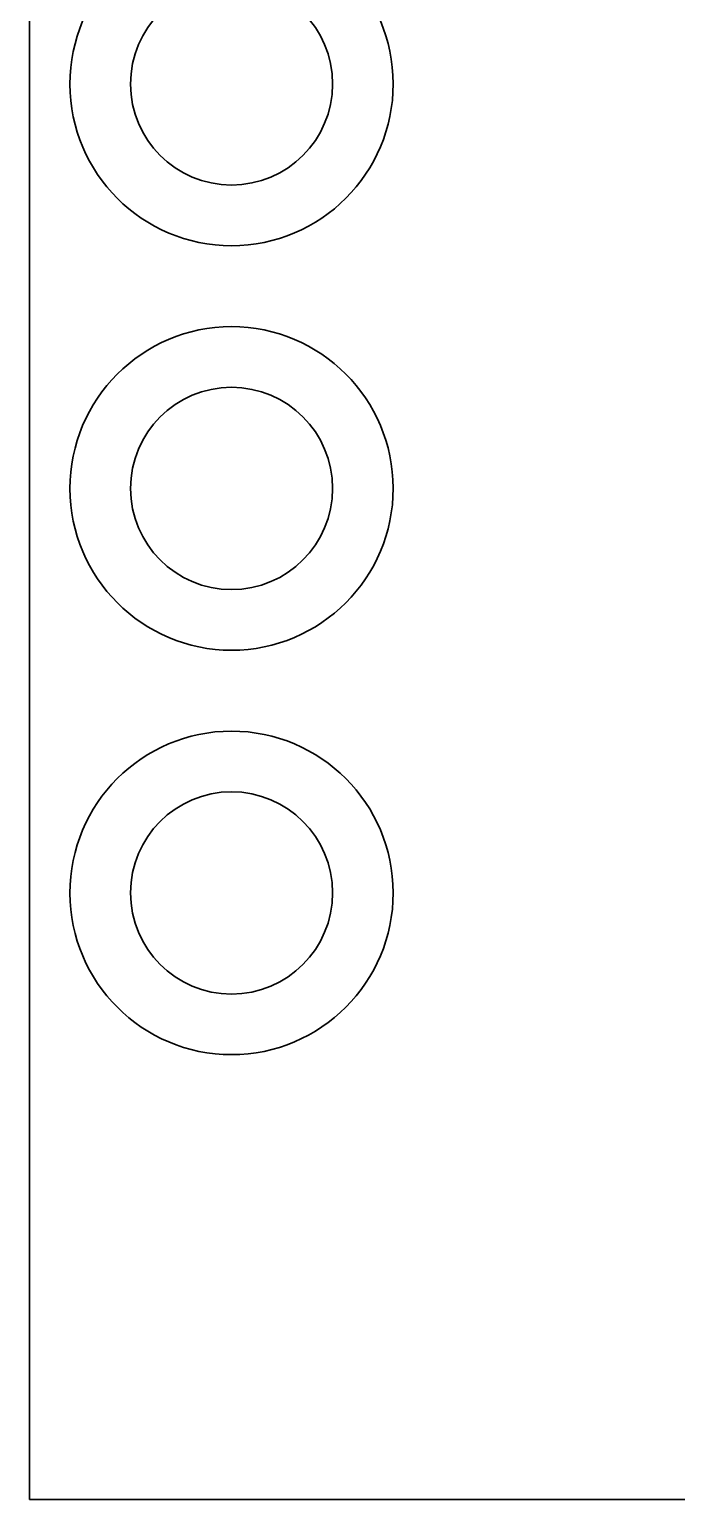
# Model space of a CAD drawing. Header units: inches. Extents: x 59 to 754, y 172 to 990.
# Drawn here: x 60.2 to 120.7, y 460.3 to 597.7 of the extents above; entities that cross this region are included whole.
import ezdxf

# ---------------------------------------------------------------- set-up
doc = ezdxf.new("R2010")
doc.units = ezdxf.units.IN
doc.header["$MEASUREMENT"] = 0
doc.layers.add('svg15406', color=7, linetype='Continuous')

msp = doc.modelspace()

# ---------------------------------------------------------------- linework, layer by layer
at = {"layer": 'svg15406', "color": 7, "lineweight": 30, "true_color": 0xffffff}
for points in [[(60.22, 460.3), (60.22, 913.84)], [(126.01, 460.3), (60.22, 460.3)]]:
    msp.add_lwpolyline(points, dxfattribs=at)
for points in [[(79.11, 607.7), (70.76, 607.69), (64, 600.92), (64.01, 592.57), (64.02, 584.23), (70.78, 577.47), (79.11, 577.47)], [(79.11, 577.47), (87.46, 577.47), (94.23, 584.25), (94.22, 592.6), (94.21, 600.94), (87.45, 607.69), (79.11, 607.7)], [(79.11, 602.03), (73.9, 602.03), (69.67, 597.8), (69.67, 592.58), (69.67, 587.37), (73.9, 583.14), (79.11, 583.14)], [(79.11, 583.14), (84.33, 583.14), (88.56, 587.37), (88.56, 592.58), (88.56, 597.8), (84.33, 602.03), (79.11, 602.03)], [(79.11, 569.91), (70.76, 569.9), (64, 563.12), (64.01, 554.77), (64.02, 546.44), (70.78, 539.68), (79.11, 539.67)], [(79.11, 539.67), (87.46, 539.68), (94.23, 546.45), (94.22, 554.8), (94.21, 563.14), (87.45, 569.9), (79.11, 569.91)], [(79.11, 564.24), (73.9, 564.24), (69.67, 560.01), (69.67, 554.79), (69.67, 549.57), (73.9, 545.34), (79.11, 545.34)], [(79.11, 545.34), (84.33, 545.34), (88.56, 549.57), (88.56, 554.79), (88.56, 560.01), (84.33, 564.24), (79.11, 564.24)], [(79.11, 532.11), (70.76, 532.1), (64, 525.33), (64.01, 516.98), (64.02, 508.64), (70.78, 501.88), (79.11, 501.88)], [(79.11, 501.88), (87.46, 501.88), (94.23, 508.66), (94.22, 517.01), (94.21, 525.35), (87.45, 532.1), (79.11, 532.11)], [(79.11, 526.44), (73.9, 526.44), (69.67, 522.21), (69.67, 516.99), (69.67, 511.77), (73.9, 507.54), (79.11, 507.54)], [(79.11, 507.54), (84.33, 507.54), (88.56, 511.77), (88.56, 516.99), (88.56, 522.21), (84.33, 526.44), (79.11, 526.44)]]:
    msp.add_open_spline(points, degree=3, knots=[0, 0, 0, 0, 1, 1, 1, 2, 2, 2, 2], dxfattribs=at)

doc.saveas('drawing.dxf')
